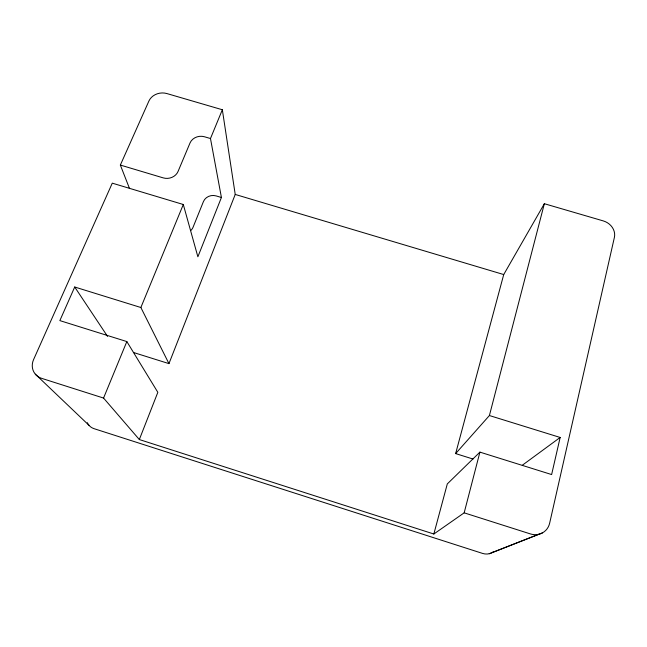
<?xml version="1.0" encoding="UTF-8"?>
<svg xmlns="http://www.w3.org/2000/svg" width="647" height="647" viewBox="0 0 647 647"><rect width="100%" height="100%" fill="white"/><g stroke="black" fill="none" stroke-linecap="round" stroke-linejoin="round"><path stroke-width="0.97" d="M472.997 459.03L455.642 453.587L489.407 415.536L560.156 437.461L551.624 474.558L479.912 452.124L447.303 483.916L433.846 534.01L139.331 439.548L103.56 398.059L41.715 378.374A16.062 14.404 -29.4 0 1 33.563 359.635L112.279 183.158L183.303 204.501L197.877 256.794L221.42 197.497L210.477 138.531L222.342 109.747L166.902 93.564A13.999 11.937 -7.4 0 0 148.899 101.045L120.35 165.066L129.546 188.6M433.846 534.01L464.166 512.836L479.912 452.124M489.407 415.536L544.353 203.716L603.263 220.902A14.655 12.673 26.2 0 1 614.399 237.368L549.643 523.213A16.806 15.488 52.2 0 1 530.403 533.921L464.166 512.836M455.642 453.587L503.722 274.554L544.353 203.716M133.436 352.478L168.956 363.622L235.225 194.44L222.342 109.747M139.331 439.548L157.836 392.317L126.836 341.567L59.856 320.605L74.712 287.009L140.868 307.511L168.956 363.622M103.56 398.059L126.836 341.567M140.868 307.511L183.303 204.501M522.331 465.233L560.156 437.461M489.237 553.735L538.725 534.301M492.286 552.562L542.542 532.837M210.477 138.531L204.517 136.776A11.339 9.883 -6 0 0 190.008 142.995L178.054 171.455A11.5 10.061 -9.1 0 1 163.238 177.885L120.35 165.066M235.225 194.44L503.722 274.554M221.42 197.497L216.163 195.92A9.964 8.904 -6.9 0 0 203.441 201.557L193.089 227.178A10.093 9.042 -10.2 0 1 190.728 230.567M35.326 374.168L88.954 425.281M74.712 287.009L107.556 336.408M493.653 551.673A13.288 12.43 57.4 0 1 482.638 553.436L94.114 428.694A12.786 11.759 -33.4 0 1 87.313 422.677"/></g></svg>
